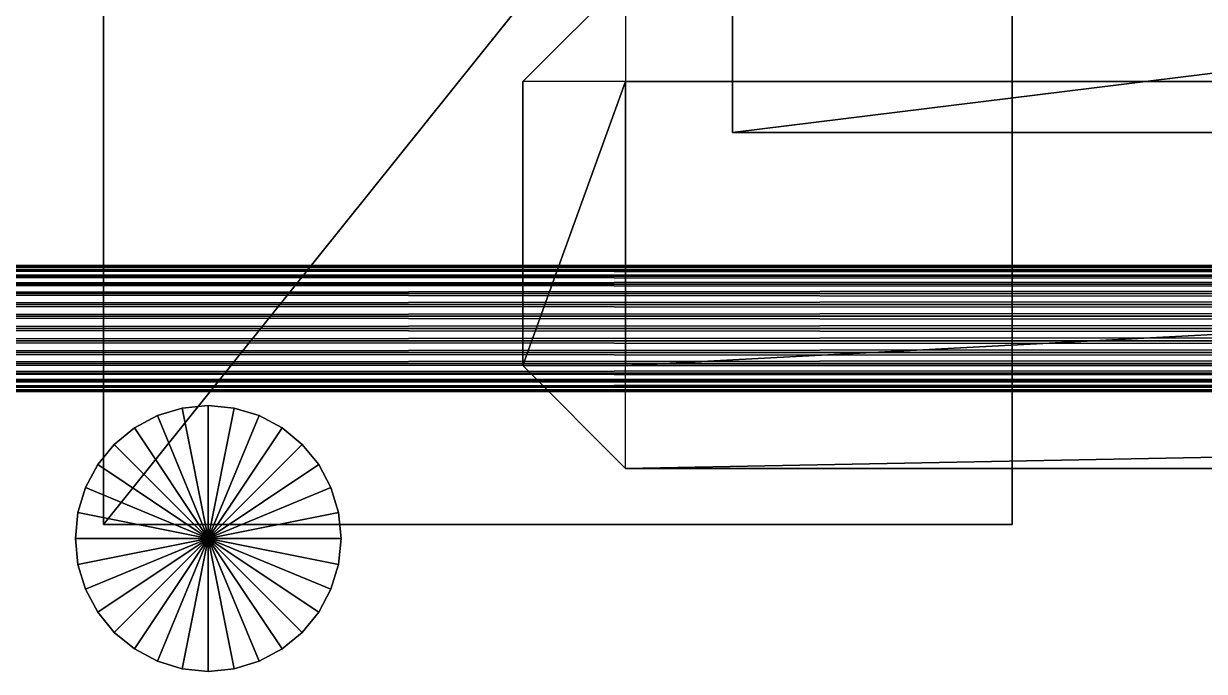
# Model space of a CAD drawing. Header units: millimetres. Extents: x -18 to 4450, y -985 to 970.
# Drawn here: x 1108.6 to 1277.5, y -974 to -881.4 of the extents above; entities that cross this region are included whole.
import ezdxf

# ---------------------------------------------------------------- set-up
doc = ezdxf.new("R2010")
doc.units = ezdxf.units.MM
for name, color, linetype in [('body__left_door_open_reference', 40, 'CONTINUOUS'), ('body__left_lower_door_hinge', 9, 'CONTINUOUS'), ('body__left_mirror_arm', 9, 'CONTINUOUS'), ('body__left_side_step_tread_strip_1', 9, 'CONTINUOUS'), ('body__left_upper_door_hinge', 9, 'CONTINUOUS'), ('datum__wheelbase_datum_line_left', 5, 'CONTINUOUS')]:
    doc.layers.add(name, color=color, linetype=linetype)

msp = doc.modelspace()

# ---------------------------------------------------------------- linework, layer by layer
at = {"layer": 'body__left_door_open_reference'}
for points in [[(1179.999948, -889.699996, 774.699986), (1194.700003, -875, 774.699986), (1194.700003, -875, 1595.299959)], [(1179.999948, -889.699996, 774.699986), (1194.700003, -875, 1595.299959), (1179.999948, -889.699996, 1595.299959)], [(1179.999948, -889.699996, 774.699986), (1194.700003, -875, 774.699986), (1194.700003, -889.699996, 759.99999)], [(1179.999948, -889.699996, 1595.299959), (1194.700003, -875, 1595.299959), (1194.700003, -889.699996, 1610.000014)], [(1194.700003, -875, 774.699986), (1194.700003, -889.699996, 759.99999), (1965.299964, -889.699996, 759.99999)], [(1194.700003, -875, 774.699986), (1965.299964, -889.699996, 759.99999), (1965.299964, -875, 774.699986)], [(1194.700003, -875, 1595.299959), (1194.700003, -889.699996, 1610.000014), (1965.299964, -889.699996, 1610.000014)], [(1194.700003, -875, 1595.299959), (1965.299964, -889.699996, 1610.000014), (1965.299964, -875, 1595.299959)], [(1179.999948, -930.299997, 774.699986), (1179.999948, -930.299997, 1595.299959), (1179.999948, -889.699996, 1595.299959)], [(1179.999948, -930.299997, 774.699986), (1179.999948, -889.699996, 1595.299959), (1179.999948, -889.699996, 774.699986)], [(1179.999948, -930.299997, 774.699986), (1194.700003, -930.299997, 759.99999), (1194.700003, -889.699996, 759.99999)], [(1179.999948, -930.299997, 774.699986), (1194.700003, -889.699996, 759.99999), (1179.999948, -889.699996, 774.699986)], [(1179.999948, -930.299997, 1595.299959), (1194.700003, -930.299997, 1610.000014), (1194.700003, -889.699996, 1610.000014)], [(1179.999948, -930.299997, 1595.299959), (1194.700003, -889.699996, 1610.000014), (1179.999948, -889.699996, 1595.299959)], [(1194.700003, -930.299997, 1610.000014), (1965.299964, -930.299997, 1610.000014), (1965.299964, -889.699996, 1610.000014)], [(1194.700003, -930.299997, 1610.000014), (1965.299964, -889.699996, 1610.000014), (1194.700003, -889.699996, 1610.000014)], [(1194.700003, -930.299997, 759.99999), (1194.700003, -889.699996, 759.99999), (1965.299964, -889.699996, 759.99999)], [(1194.700003, -930.299997, 759.99999), (1965.299964, -889.699996, 759.99999), (1965.299964, -930.299997, 759.99999)], [(1179.999948, -930.299997, 774.699986), (1194.700003, -944.999993, 774.699986), (1194.700003, -944.999993, 1595.299959)], [(1179.999948, -930.299997, 774.699986), (1194.700003, -944.999993, 1595.299959), (1179.999948, -930.299997, 1595.299959)], [(1179.999948, -930.299997, 774.699986), (1194.700003, -944.999993, 774.699986), (1194.700003, -930.299997, 759.99999)], [(1179.999948, -930.299997, 1595.299959), (1194.700003, -944.999993, 1595.299959), (1194.700003, -930.299997, 1610.000014)], [(1194.700003, -944.999993, 774.699986), (1194.700003, -930.299997, 759.99999), (1965.299964, -930.299997, 759.99999)], [(1194.700003, -944.999993, 774.699986), (1965.299964, -930.299997, 759.99999), (1965.299964, -944.999993, 774.699986)], [(1194.700003, -944.999993, 1595.299959), (1194.700003, -930.299997, 1610.000014), (1965.299964, -930.299997, 1610.000014)], [(1194.700003, -944.999993, 1595.299959), (1965.299964, -930.299997, 1610.000014), (1965.299964, -944.999993, 1595.299959)], [(1194.700003, -944.999993, 774.699986), (1965.299964, -944.999993, 774.699986), (1965.299964, -944.999993, 1595.299959)], [(1194.700003, -944.999993, 774.699986), (1965.299964, -944.999993, 1595.299959), (1194.700003, -944.999993, 1595.299959)]]:
    msp.add_3dface(points, dxfattribs=at)
at = {"layer": 'body__left_lower_door_hinge'}
for points in [[(1131.293297, -936.365068, 777.499974), (1131.293297, -936.365068, 922.500014), (1127.729058, -937.446296, 922.500014)], [(1131.293297, -936.365068, 777.499974), (1127.729058, -937.446296, 922.500014), (1127.729058, -937.446296, 777.499974)], [(1134.99999, -954.999983, 777.499974), (1127.729058, -937.446296, 777.499974), (1131.293297, -936.365068, 777.499974)], [(1134.99999, -954.999983, 922.500014), (1131.293297, -936.365068, 922.500014), (1127.729058, -937.446296, 922.500014)], [(1134.99999, -935.99999, 777.499974), (1134.99999, -935.99999, 922.500014), (1131.293297, -936.365068, 922.500014)], [(1134.99999, -935.99999, 777.499974), (1131.293297, -936.365068, 922.500014), (1131.293297, -936.365068, 777.499974)], [(1134.99999, -954.999983, 777.499974), (1131.293297, -936.365068, 777.499974), (1134.99999, -935.99999, 777.499974)], [(1134.99999, -954.999983, 922.500014), (1134.99999, -935.99999, 922.500014), (1131.293297, -936.365068, 922.500014)], [(1138.706684, -936.365068, 777.499974), (1138.706684, -936.365068, 922.500014), (1134.99999, -935.99999, 922.500014)], [(1138.706684, -936.365068, 777.499974), (1134.99999, -935.99999, 922.500014), (1134.99999, -935.99999, 777.499974)], [(1134.99999, -954.999983, 777.499974), (1134.99999, -935.99999, 777.499974), (1138.706684, -936.365068, 777.499974)], [(1134.99999, -954.999983, 922.500014), (1138.706684, -936.365068, 922.500014), (1134.99999, -935.99999, 922.500014)], [(1134.99999, -954.999983, 777.499974), (1138.706684, -936.365068, 777.499974), (1142.271042, -937.446296, 777.499974)], [(1134.99999, -954.999983, 922.500014), (1142.271042, -937.446296, 922.500014), (1138.706684, -936.365068, 922.500014)], [(1142.271042, -937.446296, 777.499974), (1142.271042, -937.446296, 922.500014), (1138.706684, -936.365068, 922.500014)], [(1142.271042, -937.446296, 777.499974), (1138.706684, -936.365068, 922.500014), (1138.706684, -936.365068, 777.499974)], [(1127.729058, -937.446296, 777.499974), (1127.729058, -937.446296, 922.500014), (1124.444127, -939.20207, 922.500014)], [(1127.729058, -937.446296, 777.499974), (1124.444127, -939.20207, 922.500014), (1124.444127, -939.20207, 777.499974)], [(1134.99999, -954.999983, 777.499974), (1124.444127, -939.20207, 777.499974), (1127.729058, -937.446296, 777.499974)], [(1134.99999, -954.999983, 922.500014), (1127.729058, -937.446296, 922.500014), (1124.444127, -939.20207, 922.500014)], [(1134.99999, -954.999983, 777.499974), (1142.271042, -937.446296, 777.499974), (1145.555854, -939.20207, 777.499974)], [(1134.99999, -954.999983, 922.500014), (1145.555854, -939.20207, 922.500014), (1142.271042, -937.446296, 922.500014)], [(1145.555854, -939.20207, 777.499974), (1145.555854, -939.20207, 922.500014), (1142.271042, -937.446296, 922.500014)], [(1145.555854, -939.20207, 777.499974), (1142.271042, -937.446296, 922.500014), (1142.271042, -937.446296, 777.499974)], [(1124.444127, -939.20207, 777.499974), (1124.444127, -939.20207, 922.500014), (1121.564984, -941.564977, 922.500014)], [(1124.444127, -939.20207, 777.499974), (1121.564984, -941.564977, 922.500014), (1121.564984, -941.564977, 777.499974)], [(1134.99999, -954.999983, 777.499974), (1121.564984, -941.564977, 777.499974), (1124.444127, -939.20207, 777.499974)], [(1134.99999, -954.999983, 922.500014), (1124.444127, -939.20207, 922.500014), (1121.564984, -941.564977, 922.500014)], [(1134.99999, -954.999983, 777.499974), (1145.555854, -939.20207, 777.499974), (1148.434997, -941.564977, 777.499974)], [(1134.99999, -954.999983, 922.500014), (1148.434997, -941.564977, 922.500014), (1145.555854, -939.20207, 922.500014)], [(1148.434997, -941.564977, 777.499974), (1148.434997, -941.564977, 922.500014), (1145.555854, -939.20207, 922.500014)], [(1148.434997, -941.564977, 777.499974), (1145.555854, -939.20207, 922.500014), (1145.555854, -939.20207, 777.499974)], [(1121.564984, -941.564977, 777.499974), (1121.564984, -941.564977, 922.500014), (1119.202018, -944.44418, 922.500014)], [(1121.564984, -941.564977, 777.499974), (1119.202018, -944.44418, 922.500014), (1119.202018, -944.44418, 777.499974)], [(1134.99999, -954.999983, 777.499974), (1119.202018, -944.44418, 777.499974), (1121.564984, -941.564977, 777.499974)], [(1134.99999, -954.999983, 922.500014), (1121.564984, -941.564977, 922.500014), (1119.202018, -944.44418, 922.500014)], [(1134.99999, -954.999983, 777.499974), (1148.434997, -941.564977, 777.499974), (1150.797963, -944.44418, 777.499974)], [(1134.99999, -954.999983, 922.500014), (1150.797963, -944.44418, 922.500014), (1148.434997, -941.564977, 922.500014)], [(1150.797963, -944.44418, 777.499974), (1150.797963, -944.44418, 922.500014), (1148.434997, -941.564977, 922.500014)], [(1150.797963, -944.44418, 777.499974), (1148.434997, -941.564977, 922.500014), (1148.434997, -941.564977, 777.499974)], [(1119.202018, -944.44418, 777.499974), (1119.202018, -944.44418, 922.500014), (1117.446303, -947.728992, 922.500014)], [(1119.202018, -944.44418, 777.499974), (1117.446303, -947.728992, 922.500014), (1117.446303, -947.728992, 777.499974)], [(1134.99999, -954.999983, 777.499974), (1117.446303, -947.728992, 777.499974), (1119.202018, -944.44418, 777.499974)], [(1134.99999, -954.999983, 922.500014), (1119.202018, -944.44418, 922.500014), (1117.446303, -947.728992, 922.500014)], [(1134.99999, -954.999983, 777.499974), (1150.797963, -944.44418, 777.499974), (1152.553678, -947.728992, 777.499974)], [(1134.99999, -954.999983, 922.500014), (1152.553678, -947.728992, 922.500014), (1150.797963, -944.44418, 922.500014)], [(1152.553678, -947.728992, 777.499974), (1152.553678, -947.728992, 922.500014), (1150.797963, -944.44418, 922.500014)], [(1152.553678, -947.728992, 777.499974), (1150.797963, -944.44418, 922.500014), (1150.797963, -944.44418, 777.499974)], [(1117.446303, -947.728992, 777.499974), (1117.446303, -947.728992, 922.500014), (1116.365075, -951.29329, 922.500014)], [(1117.446303, -947.728992, 777.499974), (1116.365075, -951.29329, 922.500014), (1116.365075, -951.29329, 777.499974)], [(1134.99999, -954.999983, 777.499974), (1116.365075, -951.29329, 777.499974), (1117.446303, -947.728992, 777.499974)], [(1134.99999, -954.999983, 922.500014), (1117.446303, -947.728992, 922.500014), (1116.365075, -951.29329, 922.500014)], [(1134.99999, -954.999983, 777.499974), (1152.553678, -947.728992, 777.499974), (1153.634906, -951.29329, 777.499974)], [(1134.99999, -954.999983, 922.500014), (1153.634906, -951.29329, 922.500014), (1152.553678, -947.728992, 922.500014)], [(1153.634906, -951.29329, 777.499974), (1153.634906, -951.29329, 922.500014), (1152.553678, -947.728992, 922.500014)], [(1153.634906, -951.29329, 777.499974), (1152.553678, -947.728992, 922.500014), (1152.553678, -947.728992, 777.499974)], [(1116.365075, -951.29329, 777.499974), (1116.365075, -951.29329, 922.500014), (1116.000056, -954.999983, 922.500014)], [(1116.365075, -951.29329, 777.499974), (1116.000056, -954.999983, 922.500014), (1116.000056, -954.999983, 777.499974)], [(1134.99999, -954.999983, 777.499974), (1116.000056, -954.999983, 777.499974), (1116.365075, -951.29329, 777.499974)], [(1134.99999, -954.999983, 922.500014), (1116.365075, -951.29329, 922.500014), (1116.000056, -954.999983, 922.500014)], [(1134.99999, -954.999983, 777.499974), (1153.634906, -951.29329, 777.499974), (1154.000044, -954.999983, 777.499974)], [(1134.99999, -954.999983, 922.500014), (1154.000044, -954.999983, 922.500014), (1153.634906, -951.29329, 922.500014)], [(1154.000044, -954.999983, 777.499974), (1154.000044, -954.999983, 922.500014), (1153.634906, -951.29329, 922.500014)], [(1154.000044, -954.999983, 777.499974), (1153.634906, -951.29329, 922.500014), (1153.634906, -951.29329, 777.499974)], [(1116.000056, -954.999983, 777.499974), (1116.000056, -954.999983, 922.500014), (1116.365075, -958.706737, 922.500014)], [(1116.000056, -954.999983, 777.499974), (1116.365075, -958.706737, 922.500014), (1116.365075, -958.706737, 777.499974)], [(1134.99999, -954.999983, 777.499974), (1116.365075, -958.706737, 777.499974), (1116.000056, -954.999983, 777.499974)], [(1134.99999, -954.999983, 922.500014), (1116.000056, -954.999983, 922.500014), (1116.365075, -958.706737, 922.500014)], [(1134.99999, -954.999983, 777.499974), (1117.446303, -962.270975, 777.499974), (1116.365075, -958.706737, 777.499974)], [(1134.99999, -954.999983, 922.500014), (1116.365075, -958.706737, 922.500014), (1117.446303, -962.270975, 922.500014)], [(1134.99999, -954.999983, 777.499974), (1119.202018, -965.555847, 777.499974), (1117.446303, -962.270975, 777.499974)], [(1134.99999, -954.999983, 922.500014), (1117.446303, -962.270975, 922.500014), (1119.202018, -965.555847, 922.500014)], [(1134.99999, -954.999983, 777.499974), (1121.564984, -968.435049, 777.499974), (1119.202018, -965.555847, 777.499974)], [(1134.99999, -954.999983, 922.500014), (1119.202018, -965.555847, 922.500014), (1121.564984, -968.435049, 922.500014)], [(1134.99999, -954.999983, 777.499974), (1124.444127, -970.797896, 777.499974), (1121.564984, -968.435049, 777.499974)], [(1134.99999, -954.999983, 922.500014), (1121.564984, -968.435049, 922.500014), (1124.444127, -970.797896, 922.500014)], [(1134.99999, -954.999983, 777.499974), (1127.729058, -972.55373, 777.499974), (1124.444127, -970.797896, 777.499974)], [(1134.99999, -954.999983, 922.500014), (1124.444127, -970.797896, 922.500014), (1127.729058, -972.55373, 922.500014)], [(1134.99999, -954.999983, 777.499974), (1131.293297, -973.634899, 777.499974), (1127.729058, -972.55373, 777.499974)], [(1134.99999, -954.999983, 922.500014), (1127.729058, -972.55373, 922.500014), (1131.293297, -973.634899, 922.500014)], [(1134.99999, -954.999983, 777.499974), (1134.99999, -973.999977, 777.499974), (1131.293297, -973.634899, 777.499974)], [(1134.99999, -954.999983, 922.500014), (1131.293297, -973.634899, 922.500014), (1134.99999, -973.999977, 922.500014)], [(1134.99999, -954.999983, 777.499974), (1138.706684, -973.634899, 777.499974), (1134.99999, -973.999977, 777.499974)], [(1134.99999, -954.999983, 922.500014), (1134.99999, -973.999977, 922.500014), (1138.706684, -973.634899, 922.500014)], [(1134.99999, -954.999983, 777.499974), (1142.271042, -972.55373, 777.499974), (1138.706684, -973.634899, 777.499974)], [(1134.99999, -954.999983, 922.500014), (1138.706684, -973.634899, 922.500014), (1142.271042, -972.55373, 922.500014)], [(1134.99999, -954.999983, 777.499974), (1145.555854, -970.797896, 777.499974), (1142.271042, -972.55373, 777.499974)], [(1134.99999, -954.999983, 922.500014), (1142.271042, -972.55373, 922.500014), (1145.555854, -970.797896, 922.500014)], [(1134.99999, -954.999983, 777.499974), (1148.434997, -968.435049, 777.499974), (1145.555854, -970.797896, 777.499974)], [(1134.99999, -954.999983, 922.500014), (1145.555854, -970.797896, 922.500014), (1148.434997, -968.435049, 922.500014)], [(1134.99999, -954.999983, 777.499974), (1150.797963, -965.555847, 777.499974), (1148.434997, -968.435049, 777.499974)], [(1134.99999, -954.999983, 922.500014), (1148.434997, -968.435049, 922.500014), (1150.797963, -965.555847, 922.500014)], [(1134.99999, -954.999983, 777.499974), (1152.553678, -962.270975, 777.499974), (1150.797963, -965.555847, 777.499974)], [(1134.99999, -954.999983, 922.500014), (1150.797963, -965.555847, 922.500014), (1152.553678, -962.270975, 922.500014)], [(1134.99999, -954.999983, 777.499974), (1153.634906, -958.706737, 777.499974), (1152.553678, -962.270975, 777.499974)], [(1134.99999, -954.999983, 922.500014), (1152.553678, -962.270975, 922.500014), (1153.634906, -958.706737, 922.500014)], [(1134.99999, -954.999983, 777.499974), (1154.000044, -954.999983, 777.499974), (1153.634906, -958.706737, 777.499974)], [(1134.99999, -954.999983, 922.500014), (1153.634906, -958.706737, 922.500014), (1154.000044, -954.999983, 922.500014)], [(1153.634906, -958.706737, 777.499974), (1153.634906, -958.706737, 922.500014), (1154.000044, -954.999983, 922.500014)], [(1153.634906, -958.706737, 777.499974), (1154.000044, -954.999983, 922.500014), (1154.000044, -954.999983, 777.499974)], [(1116.365075, -958.706737, 777.499974), (1116.365075, -958.706737, 922.500014), (1117.446303, -962.270975, 922.500014)], [(1116.365075, -958.706737, 777.499974), (1117.446303, -962.270975, 922.500014), (1117.446303, -962.270975, 777.499974)], [(1152.553678, -962.270975, 777.499974), (1152.553678, -962.270975, 922.500014), (1153.634906, -958.706737, 922.500014)], [(1152.553678, -962.270975, 777.499974), (1153.634906, -958.706737, 922.500014), (1153.634906, -958.706737, 777.499974)], [(1117.446303, -962.270975, 777.499974), (1117.446303, -962.270975, 922.500014), (1119.202018, -965.555847, 922.500014)], [(1117.446303, -962.270975, 777.499974), (1119.202018, -965.555847, 922.500014), (1119.202018, -965.555847, 777.499974)], [(1150.797963, -965.555847, 777.499974), (1150.797963, -965.555847, 922.500014), (1152.553678, -962.270975, 922.500014)], [(1150.797963, -965.555847, 777.499974), (1152.553678, -962.270975, 922.500014), (1152.553678, -962.270975, 777.499974)], [(1119.202018, -965.555847, 777.499974), (1119.202018, -965.555847, 922.500014), (1121.564984, -968.435049, 922.500014)], [(1119.202018, -965.555847, 777.499974), (1121.564984, -968.435049, 922.500014), (1121.564984, -968.435049, 777.499974)], [(1148.434997, -968.435049, 777.499974), (1148.434997, -968.435049, 922.500014), (1150.797963, -965.555847, 922.500014)], [(1148.434997, -968.435049, 777.499974), (1150.797963, -965.555847, 922.500014), (1150.797963, -965.555847, 777.499974)], [(1121.564984, -968.435049, 777.499974), (1121.564984, -968.435049, 922.500014), (1124.444127, -970.797896, 922.500014)], [(1121.564984, -968.435049, 777.499974), (1124.444127, -970.797896, 922.500014), (1124.444127, -970.797896, 777.499974)], [(1145.555854, -970.797896, 777.499974), (1145.555854, -970.797896, 922.500014), (1148.434997, -968.435049, 922.500014)], [(1145.555854, -970.797896, 777.499974), (1148.434997, -968.435049, 922.500014), (1148.434997, -968.435049, 777.499974)], [(1124.444127, -970.797896, 777.499974), (1124.444127, -970.797896, 922.500014), (1127.729058, -972.55373, 922.500014)], [(1124.444127, -970.797896, 777.499974), (1127.729058, -972.55373, 922.500014), (1127.729058, -972.55373, 777.499974)], [(1142.271042, -972.55373, 777.499974), (1142.271042, -972.55373, 922.500014), (1145.555854, -970.797896, 922.500014)], [(1142.271042, -972.55373, 777.499974), (1145.555854, -970.797896, 922.500014), (1145.555854, -970.797896, 777.499974)], [(1127.729058, -972.55373, 777.499974), (1127.729058, -972.55373, 922.500014), (1131.293297, -973.634899, 922.500014)], [(1127.729058, -972.55373, 777.499974), (1131.293297, -973.634899, 922.500014), (1131.293297, -973.634899, 777.499974)], [(1138.706684, -973.634899, 777.499974), (1138.706684, -973.634899, 922.500014), (1142.271042, -972.55373, 922.500014)], [(1138.706684, -973.634899, 777.499974), (1142.271042, -972.55373, 922.500014), (1142.271042, -972.55373, 777.499974)], [(1131.293297, -973.634899, 777.499974), (1131.293297, -973.634899, 922.500014), (1134.99999, -973.999977, 922.500014)], [(1131.293297, -973.634899, 777.499974), (1134.99999, -973.999977, 922.500014), (1134.99999, -973.999977, 777.499974)], [(1134.99999, -973.999977, 777.499974), (1134.99999, -973.999977, 922.500014), (1138.706684, -973.634899, 922.500014)], [(1134.99999, -973.999977, 777.499974), (1138.706684, -973.634899, 922.500014), (1138.706684, -973.634899, 777.499974)]]:
    msp.add_3dface(points, dxfattribs=at)
at = {"layer": 'body__left_mirror_arm'}
for points in [[(1210.000038, -897.000015, 1240.00001), (1210.000038, -897.000015, 1271.999955), (1210.000038, -870.999992, 1271.999955)], [(1210.000038, -897.000015, 1240.00001), (1210.000038, -870.999992, 1271.999955), (1210.000038, -870.999992, 1240.00001)], [(1210.000038, -897.000015, 1271.999955), (1419.999957, -897.000015, 1271.999955), (1419.999957, -870.999992, 1271.999955)], [(1210.000038, -897.000015, 1271.999955), (1419.999957, -870.999992, 1271.999955), (1210.000038, -870.999992, 1271.999955)], [(1210.000038, -897.000015, 1240.00001), (1210.000038, -870.999992, 1240.00001), (1419.999957, -870.999992, 1240.00001)], [(1210.000038, -897.000015, 1240.00001), (1419.999957, -870.999992, 1240.00001), (1419.999957, -897.000015, 1240.00001)], [(1210.000038, -897.000015, 1240.00001), (1419.999957, -897.000015, 1240.00001), (1419.999957, -897.000015, 1271.999955)], [(1210.000038, -897.000015, 1240.00001), (1419.999957, -897.000015, 1271.999955), (1210.000038, -897.000015, 1271.999955)]]:
    msp.add_3dface(points, dxfattribs=at)
at = {"layer": 'body__left_side_step_tread_strip_1'}
for points in [[(1120.000005, -953.000009, 674.000025), (1120.000005, -953.000009, 685.99999), (1120.000005, -791.000009, 685.99999)], [(1120.000005, -953.000009, 674.000025), (1120.000005, -791.000009, 685.99999), (1120.000005, -791.000009, 674.000025)], [(1120.000005, -953.000009, 685.99999), (1250, -953.000009, 685.99999), (1250, -791.000009, 685.99999)], [(1120.000005, -953.000009, 685.99999), (1250, -791.000009, 685.99999), (1120.000005, -791.000009, 685.99999)], [(1120.000005, -953.000009, 674.000025), (1120.000005, -791.000009, 674.000025), (1250, -791.000009, 674.000025)], [(1120.000005, -953.000009, 674.000025), (1250, -791.000009, 674.000025), (1250, -953.000009, 674.000025)], [(1250, -953.000009, 674.000025), (1250, -791.000009, 674.000025), (1250, -791.000009, 685.99999)], [(1250, -953.000009, 674.000025), (1250, -791.000009, 685.99999), (1250, -953.000009, 685.99999)], [(1120.000005, -953.000009, 674.000025), (1250, -953.000009, 674.000025), (1250, -953.000009, 685.99999)], [(1120.000005, -953.000009, 674.000025), (1250, -953.000009, 685.99999), (1120.000005, -953.000009, 685.99999)]]:
    msp.add_3dface(points, dxfattribs=at)
at = {"layer": 'body__left_upper_door_hinge'}
for points in [[(1131.293297, -936.365068, 1107.499957), (1131.293297, -936.365068, 1252.500057), (1127.729058, -937.446296, 1252.500057)], [(1131.293297, -936.365068, 1107.499957), (1127.729058, -937.446296, 1252.500057), (1127.729058, -937.446296, 1107.499957)], [(1134.99999, -954.999983, 1107.499957), (1127.729058, -937.446296, 1107.499957), (1131.293297, -936.365068, 1107.499957)], [(1134.99999, -954.999983, 1252.500057), (1131.293297, -936.365068, 1252.500057), (1127.729058, -937.446296, 1252.500057)], [(1134.99999, -935.99999, 1107.499957), (1134.99999, -935.99999, 1252.500057), (1131.293297, -936.365068, 1252.500057)], [(1134.99999, -935.99999, 1107.499957), (1131.293297, -936.365068, 1252.500057), (1131.293297, -936.365068, 1107.499957)], [(1134.99999, -954.999983, 1107.499957), (1131.293297, -936.365068, 1107.499957), (1134.99999, -935.99999, 1107.499957)], [(1134.99999, -954.999983, 1252.500057), (1134.99999, -935.99999, 1252.500057), (1131.293297, -936.365068, 1252.500057)], [(1138.706684, -936.365068, 1107.499957), (1138.706684, -936.365068, 1252.500057), (1134.99999, -935.99999, 1252.500057)], [(1138.706684, -936.365068, 1107.499957), (1134.99999, -935.99999, 1252.500057), (1134.99999, -935.99999, 1107.499957)], [(1134.99999, -954.999983, 1107.499957), (1134.99999, -935.99999, 1107.499957), (1138.706684, -936.365068, 1107.499957)], [(1134.99999, -954.999983, 1252.500057), (1138.706684, -936.365068, 1252.500057), (1134.99999, -935.99999, 1252.500057)], [(1134.99999, -954.999983, 1107.499957), (1138.706684, -936.365068, 1107.499957), (1142.271042, -937.446296, 1107.499957)], [(1134.99999, -954.999983, 1252.500057), (1142.271042, -937.446296, 1252.500057), (1138.706684, -936.365068, 1252.500057)], [(1142.271042, -937.446296, 1107.499957), (1142.271042, -937.446296, 1252.500057), (1138.706684, -936.365068, 1252.500057)], [(1142.271042, -937.446296, 1107.499957), (1138.706684, -936.365068, 1252.500057), (1138.706684, -936.365068, 1107.499957)], [(1127.729058, -937.446296, 1107.499957), (1127.729058, -937.446296, 1252.500057), (1124.444127, -939.20207, 1252.500057)], [(1127.729058, -937.446296, 1107.499957), (1124.444127, -939.20207, 1252.500057), (1124.444127, -939.20207, 1107.499957)], [(1134.99999, -954.999983, 1107.499957), (1124.444127, -939.20207, 1107.499957), (1127.729058, -937.446296, 1107.499957)], [(1134.99999, -954.999983, 1252.500057), (1127.729058, -937.446296, 1252.500057), (1124.444127, -939.20207, 1252.500057)], [(1134.99999, -954.999983, 1107.499957), (1142.271042, -937.446296, 1107.499957), (1145.555854, -939.20207, 1107.499957)], [(1134.99999, -954.999983, 1252.500057), (1145.555854, -939.20207, 1252.500057), (1142.271042, -937.446296, 1252.500057)], [(1145.555854, -939.20207, 1107.499957), (1145.555854, -939.20207, 1252.500057), (1142.271042, -937.446296, 1252.500057)], [(1145.555854, -939.20207, 1107.499957), (1142.271042, -937.446296, 1252.500057), (1142.271042, -937.446296, 1107.499957)], [(1124.444127, -939.20207, 1107.499957), (1124.444127, -939.20207, 1252.500057), (1121.564984, -941.564977, 1252.500057)], [(1124.444127, -939.20207, 1107.499957), (1121.564984, -941.564977, 1252.500057), (1121.564984, -941.564977, 1107.499957)], [(1134.99999, -954.999983, 1107.499957), (1121.564984, -941.564977, 1107.499957), (1124.444127, -939.20207, 1107.499957)], [(1134.99999, -954.999983, 1252.500057), (1124.444127, -939.20207, 1252.500057), (1121.564984, -941.564977, 1252.500057)], [(1134.99999, -954.999983, 1107.499957), (1145.555854, -939.20207, 1107.499957), (1148.434997, -941.564977, 1107.499957)], [(1134.99999, -954.999983, 1252.500057), (1148.434997, -941.564977, 1252.500057), (1145.555854, -939.20207, 1252.500057)], [(1148.434997, -941.564977, 1107.499957), (1148.434997, -941.564977, 1252.500057), (1145.555854, -939.20207, 1252.500057)], [(1148.434997, -941.564977, 1107.499957), (1145.555854, -939.20207, 1252.500057), (1145.555854, -939.20207, 1107.499957)], [(1121.564984, -941.564977, 1107.499957), (1121.564984, -941.564977, 1252.500057), (1119.202018, -944.44418, 1252.500057)], [(1121.564984, -941.564977, 1107.499957), (1119.202018, -944.44418, 1252.500057), (1119.202018, -944.44418, 1107.499957)], [(1134.99999, -954.999983, 1107.499957), (1119.202018, -944.44418, 1107.499957), (1121.564984, -941.564977, 1107.499957)], [(1134.99999, -954.999983, 1252.500057), (1121.564984, -941.564977, 1252.500057), (1119.202018, -944.44418, 1252.500057)], [(1134.99999, -954.999983, 1107.499957), (1148.434997, -941.564977, 1107.499957), (1150.797963, -944.44418, 1107.499957)], [(1134.99999, -954.999983, 1252.500057), (1150.797963, -944.44418, 1252.500057), (1148.434997, -941.564977, 1252.500057)], [(1150.797963, -944.44418, 1107.499957), (1150.797963, -944.44418, 1252.500057), (1148.434997, -941.564977, 1252.500057)], [(1150.797963, -944.44418, 1107.499957), (1148.434997, -941.564977, 1252.500057), (1148.434997, -941.564977, 1107.499957)], [(1119.202018, -944.44418, 1107.499957), (1119.202018, -944.44418, 1252.500057), (1117.446303, -947.728992, 1252.500057)], [(1119.202018, -944.44418, 1107.499957), (1117.446303, -947.728992, 1252.500057), (1117.446303, -947.728992, 1107.499957)], [(1134.99999, -954.999983, 1107.499957), (1117.446303, -947.728992, 1107.499957), (1119.202018, -944.44418, 1107.499957)], [(1134.99999, -954.999983, 1252.500057), (1119.202018, -944.44418, 1252.500057), (1117.446303, -947.728992, 1252.500057)], [(1134.99999, -954.999983, 1107.499957), (1150.797963, -944.44418, 1107.499957), (1152.553678, -947.728992, 1107.499957)], [(1134.99999, -954.999983, 1252.500057), (1152.553678, -947.728992, 1252.500057), (1150.797963, -944.44418, 1252.500057)], [(1152.553678, -947.728992, 1107.499957), (1152.553678, -947.728992, 1252.500057), (1150.797963, -944.44418, 1252.500057)], [(1152.553678, -947.728992, 1107.499957), (1150.797963, -944.44418, 1252.500057), (1150.797963, -944.44418, 1107.499957)], [(1117.446303, -947.728992, 1107.499957), (1117.446303, -947.728992, 1252.500057), (1116.365075, -951.29329, 1252.500057)], [(1117.446303, -947.728992, 1107.499957), (1116.365075, -951.29329, 1252.500057), (1116.365075, -951.29329, 1107.499957)], [(1134.99999, -954.999983, 1107.499957), (1116.365075, -951.29329, 1107.499957), (1117.446303, -947.728992, 1107.499957)], [(1134.99999, -954.999983, 1252.500057), (1117.446303, -947.728992, 1252.500057), (1116.365075, -951.29329, 1252.500057)], [(1134.99999, -954.999983, 1107.499957), (1152.553678, -947.728992, 1107.499957), (1153.634906, -951.29329, 1107.499957)], [(1134.99999, -954.999983, 1252.500057), (1153.634906, -951.29329, 1252.500057), (1152.553678, -947.728992, 1252.500057)], [(1153.634906, -951.29329, 1107.499957), (1153.634906, -951.29329, 1252.500057), (1152.553678, -947.728992, 1252.500057)], [(1153.634906, -951.29329, 1107.499957), (1152.553678, -947.728992, 1252.500057), (1152.553678, -947.728992, 1107.499957)], [(1116.365075, -951.29329, 1107.499957), (1116.365075, -951.29329, 1252.500057), (1116.000056, -954.999983, 1252.500057)], [(1116.365075, -951.29329, 1107.499957), (1116.000056, -954.999983, 1252.500057), (1116.000056, -954.999983, 1107.499957)], [(1134.99999, -954.999983, 1107.499957), (1116.000056, -954.999983, 1107.499957), (1116.365075, -951.29329, 1107.499957)], [(1134.99999, -954.999983, 1252.500057), (1116.365075, -951.29329, 1252.500057), (1116.000056, -954.999983, 1252.500057)], [(1134.99999, -954.999983, 1107.499957), (1153.634906, -951.29329, 1107.499957), (1154.000044, -954.999983, 1107.499957)], [(1134.99999, -954.999983, 1252.500057), (1154.000044, -954.999983, 1252.500057), (1153.634906, -951.29329, 1252.500057)], [(1154.000044, -954.999983, 1107.499957), (1154.000044, -954.999983, 1252.500057), (1153.634906, -951.29329, 1252.500057)], [(1154.000044, -954.999983, 1107.499957), (1153.634906, -951.29329, 1252.500057), (1153.634906, -951.29329, 1107.499957)], [(1116.000056, -954.999983, 1107.499957), (1116.000056, -954.999983, 1252.500057), (1116.365075, -958.706737, 1252.500057)], [(1116.000056, -954.999983, 1107.499957), (1116.365075, -958.706737, 1252.500057), (1116.365075, -958.706737, 1107.499957)], [(1134.99999, -954.999983, 1107.499957), (1116.365075, -958.706737, 1107.499957), (1116.000056, -954.999983, 1107.499957)], [(1134.99999, -954.999983, 1252.500057), (1116.000056, -954.999983, 1252.500057), (1116.365075, -958.706737, 1252.500057)], [(1134.99999, -954.999983, 1107.499957), (1117.446303, -962.270975, 1107.499957), (1116.365075, -958.706737, 1107.499957)], [(1134.99999, -954.999983, 1252.500057), (1116.365075, -958.706737, 1252.500057), (1117.446303, -962.270975, 1252.500057)], [(1134.99999, -954.999983, 1107.499957), (1119.202018, -965.555847, 1107.499957), (1117.446303, -962.270975, 1107.499957)], [(1134.99999, -954.999983, 1252.500057), (1117.446303, -962.270975, 1252.500057), (1119.202018, -965.555847, 1252.500057)], [(1134.99999, -954.999983, 1107.499957), (1121.564984, -968.435049, 1107.499957), (1119.202018, -965.555847, 1107.499957)], [(1134.99999, -954.999983, 1252.500057), (1119.202018, -965.555847, 1252.500057), (1121.564984, -968.435049, 1252.500057)], [(1134.99999, -954.999983, 1107.499957), (1124.444127, -970.797896, 1107.499957), (1121.564984, -968.435049, 1107.499957)], [(1134.99999, -954.999983, 1252.500057), (1121.564984, -968.435049, 1252.500057), (1124.444127, -970.797896, 1252.500057)], [(1134.99999, -954.999983, 1107.499957), (1127.729058, -972.55373, 1107.499957), (1124.444127, -970.797896, 1107.499957)], [(1134.99999, -954.999983, 1252.500057), (1124.444127, -970.797896, 1252.500057), (1127.729058, -972.55373, 1252.500057)], [(1134.99999, -954.999983, 1107.499957), (1131.293297, -973.634899, 1107.499957), (1127.729058, -972.55373, 1107.499957)], [(1134.99999, -954.999983, 1252.500057), (1127.729058, -972.55373, 1252.500057), (1131.293297, -973.634899, 1252.500057)], [(1134.99999, -954.999983, 1107.499957), (1134.99999, -973.999977, 1107.499957), (1131.293297, -973.634899, 1107.499957)], [(1134.99999, -954.999983, 1252.500057), (1131.293297, -973.634899, 1252.500057), (1134.99999, -973.999977, 1252.500057)], [(1134.99999, -954.999983, 1107.499957), (1138.706684, -973.634899, 1107.499957), (1134.99999, -973.999977, 1107.499957)], [(1134.99999, -954.999983, 1252.500057), (1134.99999, -973.999977, 1252.500057), (1138.706684, -973.634899, 1252.500057)], [(1134.99999, -954.999983, 1107.499957), (1142.271042, -972.55373, 1107.499957), (1138.706684, -973.634899, 1107.499957)], [(1134.99999, -954.999983, 1252.500057), (1138.706684, -973.634899, 1252.500057), (1142.271042, -972.55373, 1252.500057)], [(1134.99999, -954.999983, 1107.499957), (1145.555854, -970.797896, 1107.499957), (1142.271042, -972.55373, 1107.499957)], [(1134.99999, -954.999983, 1252.500057), (1142.271042, -972.55373, 1252.500057), (1145.555854, -970.797896, 1252.500057)], [(1134.99999, -954.999983, 1107.499957), (1148.434997, -968.435049, 1107.499957), (1145.555854, -970.797896, 1107.499957)], [(1134.99999, -954.999983, 1252.500057), (1145.555854, -970.797896, 1252.500057), (1148.434997, -968.435049, 1252.500057)], [(1134.99999, -954.999983, 1107.499957), (1150.797963, -965.555847, 1107.499957), (1148.434997, -968.435049, 1107.499957)], [(1134.99999, -954.999983, 1252.500057), (1148.434997, -968.435049, 1252.500057), (1150.797963, -965.555847, 1252.500057)], [(1134.99999, -954.999983, 1107.499957), (1152.553678, -962.270975, 1107.499957), (1150.797963, -965.555847, 1107.499957)], [(1134.99999, -954.999983, 1252.500057), (1150.797963, -965.555847, 1252.500057), (1152.553678, -962.270975, 1252.500057)], [(1134.99999, -954.999983, 1107.499957), (1153.634906, -958.706737, 1107.499957), (1152.553678, -962.270975, 1107.499957)], [(1134.99999, -954.999983, 1252.500057), (1152.553678, -962.270975, 1252.500057), (1153.634906, -958.706737, 1252.500057)], [(1134.99999, -954.999983, 1107.499957), (1154.000044, -954.999983, 1107.499957), (1153.634906, -958.706737, 1107.499957)], [(1134.99999, -954.999983, 1252.500057), (1153.634906, -958.706737, 1252.500057), (1154.000044, -954.999983, 1252.500057)], [(1153.634906, -958.706737, 1107.499957), (1153.634906, -958.706737, 1252.500057), (1154.000044, -954.999983, 1252.500057)], [(1153.634906, -958.706737, 1107.499957), (1154.000044, -954.999983, 1252.500057), (1154.000044, -954.999983, 1107.499957)], [(1116.365075, -958.706737, 1107.499957), (1116.365075, -958.706737, 1252.500057), (1117.446303, -962.270975, 1252.500057)], [(1116.365075, -958.706737, 1107.499957), (1117.446303, -962.270975, 1252.500057), (1117.446303, -962.270975, 1107.499957)], [(1152.553678, -962.270975, 1107.499957), (1152.553678, -962.270975, 1252.500057), (1153.634906, -958.706737, 1252.500057)], [(1152.553678, -962.270975, 1107.499957), (1153.634906, -958.706737, 1252.500057), (1153.634906, -958.706737, 1107.499957)], [(1117.446303, -962.270975, 1107.499957), (1117.446303, -962.270975, 1252.500057), (1119.202018, -965.555847, 1252.500057)], [(1117.446303, -962.270975, 1107.499957), (1119.202018, -965.555847, 1252.500057), (1119.202018, -965.555847, 1107.499957)], [(1150.797963, -965.555847, 1107.499957), (1150.797963, -965.555847, 1252.500057), (1152.553678, -962.270975, 1252.500057)], [(1150.797963, -965.555847, 1107.499957), (1152.553678, -962.270975, 1252.500057), (1152.553678, -962.270975, 1107.499957)], [(1119.202018, -965.555847, 1107.499957), (1119.202018, -965.555847, 1252.500057), (1121.564984, -968.435049, 1252.500057)], [(1119.202018, -965.555847, 1107.499957), (1121.564984, -968.435049, 1252.500057), (1121.564984, -968.435049, 1107.499957)], [(1148.434997, -968.435049, 1107.499957), (1148.434997, -968.435049, 1252.500057), (1150.797963, -965.555847, 1252.500057)], [(1148.434997, -968.435049, 1107.499957), (1150.797963, -965.555847, 1252.500057), (1150.797963, -965.555847, 1107.499957)], [(1121.564984, -968.435049, 1107.499957), (1121.564984, -968.435049, 1252.500057), (1124.444127, -970.797896, 1252.500057)], [(1121.564984, -968.435049, 1107.499957), (1124.444127, -970.797896, 1252.500057), (1124.444127, -970.797896, 1107.499957)], [(1145.555854, -970.797896, 1107.499957), (1145.555854, -970.797896, 1252.500057), (1148.434997, -968.435049, 1252.500057)], [(1145.555854, -970.797896, 1107.499957), (1148.434997, -968.435049, 1252.500057), (1148.434997, -968.435049, 1107.499957)], [(1124.444127, -970.797896, 1107.499957), (1124.444127, -970.797896, 1252.500057), (1127.729058, -972.55373, 1252.500057)], [(1124.444127, -970.797896, 1107.499957), (1127.729058, -972.55373, 1252.500057), (1127.729058, -972.55373, 1107.499957)], [(1142.271042, -972.55373, 1107.499957), (1142.271042, -972.55373, 1252.500057), (1145.555854, -970.797896, 1252.500057)], [(1142.271042, -972.55373, 1107.499957), (1145.555854, -970.797896, 1252.500057), (1145.555854, -970.797896, 1107.499957)], [(1127.729058, -972.55373, 1107.499957), (1127.729058, -972.55373, 1252.500057), (1131.293297, -973.634899, 1252.500057)], [(1127.729058, -972.55373, 1107.499957), (1131.293297, -973.634899, 1252.500057), (1131.293297, -973.634899, 1107.499957)], [(1138.706684, -973.634899, 1107.499957), (1138.706684, -973.634899, 1252.500057), (1142.271042, -972.55373, 1252.500057)], [(1138.706684, -973.634899, 1107.499957), (1142.271042, -972.55373, 1252.500057), (1142.271042, -972.55373, 1107.499957)], [(1131.293297, -973.634899, 1107.499957), (1131.293297, -973.634899, 1252.500057), (1134.99999, -973.999977, 1252.500057)], [(1131.293297, -973.634899, 1107.499957), (1134.99999, -973.999977, 1252.500057), (1134.99999, -973.999977, 1107.499957)], [(1134.99999, -973.999977, 1107.499957), (1134.99999, -973.999977, 1252.500057), (1138.706684, -973.634899, 1252.500057)], [(1134.99999, -973.999977, 1107.499957), (1138.706684, -973.634899, 1252.500057), (1138.706684, -973.634899, 1107.499957)]]:
    msp.add_3dface(points, dxfattribs=at)
at = {"layer": 'datum__wheelbase_datum_line_left'}
for points in [[(735.000014, -916.000009, 284.999996), (3019.999981, -916.000009, 284.999996), (3019.999981, -916.172922, 286.7558)], [(735.000014, -916.000009, 284.999996), (3019.999981, -916.172922, 286.7558), (735.000014, -916.172922, 286.7558)], [(735.000014, -916.172922, 283.244193), (3019.999981, -916.172922, 283.244193), (3019.999981, -916.000009, 284.999996)], [(735.000014, -916.172922, 283.244193), (3019.999981, -916.000009, 284.999996), (735.000014, -916.000009, 284.999996)], [(735.000014, -916.172922, 286.7558), (3019.999981, -916.172922, 286.7558), (3019.999981, -916.685104, 288.444161)], [(735.000014, -916.172922, 286.7558), (3019.999981, -916.685104, 288.444161), (735.000014, -916.685104, 288.444161)], [(735.000014, -916.685104, 281.555861), (3019.999981, -916.685104, 281.555861), (3019.999981, -916.172922, 283.244193)], [(735.000014, -916.685104, 281.555861), (3019.999981, -916.172922, 283.244193), (735.000014, -916.172922, 283.244193)], [(735.000014, -916.685104, 288.444161), (3019.999981, -916.685104, 288.444161), (3019.999981, -917.516768, 290.000141)], [(735.000014, -916.685104, 288.444161), (3019.999981, -917.516768, 290.000141), (735.000014, -917.516768, 290.000141)], [(735.000014, -917.516768, 279.999882), (3019.999981, -917.516768, 279.999882), (3019.999981, -916.685104, 281.555861)], [(735.000014, -917.516768, 279.999882), (3019.999981, -916.685104, 281.555861), (735.000014, -916.685104, 281.555861)], [(735.000014, -917.516768, 290.000141), (3019.999981, -917.516768, 290.000141), (3019.999981, -918.636024, 291.363955)], [(735.000014, -917.516768, 290.000141), (3019.999981, -918.636024, 291.363955), (735.000014, -918.636024, 291.363955)], [(735.000014, -918.636024, 278.636038), (3019.999981, -918.636024, 278.636038), (3019.999981, -917.516768, 279.999882)], [(735.000014, -918.636024, 278.636038), (3019.999981, -917.516768, 279.999882), (735.000014, -917.516768, 279.999882)], [(735.000014, -918.636024, 291.363955), (3019.999981, -918.636024, 291.363955), (3019.999981, -919.999897, 292.48324)], [(735.000014, -918.636024, 291.363955), (3019.999981, -919.999897, 292.48324), (735.000014, -919.999897, 292.48324)], [(735.000014, -919.999897, 277.516782), (3019.999981, -919.999897, 277.516782), (3019.999981, -918.636024, 278.636038)], [(735.000014, -919.999897, 277.516782), (3019.999981, -918.636024, 278.636038), (735.000014, -918.636024, 278.636038)], [(735.000014, -919.999897, 292.48324), (3019.999981, -919.999897, 292.48324), (3019.999981, -921.555877, 293.314904)], [(735.000014, -919.999897, 292.48324), (3019.999981, -921.555877, 293.314904), (735.000014, -921.555877, 293.314904)], [(735.000014, -921.555877, 276.685089), (3019.999981, -921.555877, 276.685089), (3019.999981, -919.999897, 277.516782)], [(735.000014, -921.555877, 276.685089), (3019.999981, -919.999897, 277.516782), (735.000014, -919.999897, 277.516782)], [(735.000014, -921.555877, 293.314904), (3019.999981, -921.555877, 293.314904), (3019.999981, -923.244178, 293.827057)], [(735.000014, -921.555877, 293.314904), (3019.999981, -923.244178, 293.827057), (735.000014, -923.244178, 293.827057)], [(735.000014, -923.244178, 276.172936), (3019.999981, -923.244178, 276.172936), (3019.999981, -921.555877, 276.685089)], [(735.000014, -923.244178, 276.172936), (3019.999981, -921.555877, 276.685089), (735.000014, -921.555877, 276.685089)], [(735.000014, -923.244178, 293.827057), (3019.999981, -923.244178, 293.827057), (3019.999981, -925.000012, 294)], [(735.000014, -923.244178, 293.827057), (3019.999981, -925.000012, 294), (735.000014, -925.000012, 294)], [(735.000014, -925.000012, 275.999993), (3019.999981, -925.000012, 275.999993), (3019.999981, -923.244178, 276.172936)], [(735.000014, -925.000012, 275.999993), (3019.999981, -923.244178, 276.172936), (735.000014, -923.244178, 276.172936)], [(735.000014, -925.000012, 294), (3019.999981, -925.000012, 294), (3019.999981, -926.755786, 293.827057)], [(735.000014, -925.000012, 294), (3019.999981, -926.755786, 293.827057), (735.000014, -926.755786, 293.827057)], [(735.000014, -926.755786, 276.172936), (3019.999981, -926.755786, 276.172936), (3019.999981, -925.000012, 275.999993)], [(735.000014, -926.755786, 276.172936), (3019.999981, -925.000012, 275.999993), (735.000014, -925.000012, 275.999993)], [(735.000014, -926.755786, 293.827057), (3019.999981, -926.755786, 293.827057), (3019.999981, -928.444147, 293.314904)], [(735.000014, -926.755786, 293.827057), (3019.999981, -928.444147, 293.314904), (735.000014, -928.444147, 293.314904)], [(735.000014, -928.444147, 276.685089), (3019.999981, -928.444147, 276.685089), (3019.999981, -926.755786, 276.172936)], [(735.000014, -928.444147, 276.685089), (3019.999981, -926.755786, 276.172936), (735.000014, -926.755786, 276.172936)], [(735.000014, -928.444147, 293.314904), (3019.999981, -928.444147, 293.314904), (3019.999981, -930.000126, 292.48324)], [(735.000014, -928.444147, 293.314904), (3019.999981, -930.000126, 292.48324), (735.000014, -930.000126, 292.48324)], [(735.000014, -930.000126, 277.516782), (3019.999981, -930.000126, 277.516782), (3019.999981, -928.444147, 276.685089)], [(735.000014, -930.000126, 277.516782), (3019.999981, -928.444147, 276.685089), (735.000014, -928.444147, 276.685089)], [(735.000014, -930.000126, 292.48324), (3019.999981, -930.000126, 292.48324), (3019.999981, -931.36394, 291.363955)], [(735.000014, -930.000126, 292.48324), (3019.999981, -931.36394, 291.363955), (735.000014, -931.36394, 291.363955)], [(735.000014, -931.36394, 278.636038), (3019.999981, -931.36394, 278.636038), (3019.999981, -930.000126, 277.516782)], [(735.000014, -931.36394, 278.636038), (3019.999981, -930.000126, 277.516782), (735.000014, -930.000126, 277.516782)], [(735.000014, -931.36394, 291.363955), (3019.999981, -931.36394, 291.363955), (3019.999981, -932.483256, 290.000141)], [(735.000014, -931.36394, 291.363955), (3019.999981, -932.483256, 290.000141), (735.000014, -932.483256, 290.000141)], [(735.000014, -932.483256, 279.999882), (3019.999981, -932.483256, 279.999882), (3019.999981, -931.36394, 278.636038)], [(735.000014, -932.483256, 279.999882), (3019.999981, -931.36394, 278.636038), (735.000014, -931.36394, 278.636038)], [(735.000014, -932.483256, 290.000141), (3019.999981, -932.483256, 290.000141), (3019.999981, -933.314919, 288.444161)], [(735.000014, -932.483256, 290.000141), (3019.999981, -933.314919, 288.444161), (735.000014, -933.314919, 288.444161)], [(735.000014, -933.314919, 281.555861), (3019.999981, -933.314919, 281.555861), (3019.999981, -932.483256, 279.999882)], [(735.000014, -933.314919, 281.555861), (3019.999981, -932.483256, 279.999882), (735.000014, -932.483256, 279.999882)], [(735.000014, -933.314919, 288.444161), (3019.999981, -933.314919, 288.444161), (3019.999981, -933.827043, 286.7558)], [(735.000014, -933.314919, 288.444161), (3019.999981, -933.827043, 286.7558), (735.000014, -933.827043, 286.7558)], [(735.000014, -933.827043, 283.244193), (3019.999981, -933.827043, 283.244193), (3019.999981, -933.314919, 281.555861)], [(735.000014, -933.827043, 283.244193), (3019.999981, -933.314919, 281.555861), (735.000014, -933.314919, 281.555861)], [(735.000014, -933.827043, 286.7558), (3019.999981, -933.827043, 286.7558), (3019.999981, -934.000015, 284.999996)], [(735.000014, -933.827043, 286.7558), (3019.999981, -934.000015, 284.999996), (735.000014, -934.000015, 284.999996)], [(735.000014, -934.000015, 284.999996), (3019.999981, -934.000015, 284.999996), (3019.999981, -933.827043, 283.244193)], [(735.000014, -934.000015, 284.999996), (3019.999981, -933.827043, 283.244193), (735.000014, -933.827043, 283.244193)]]:
    msp.add_3dface(points, dxfattribs=at)

doc.saveas('drawing.dxf')
